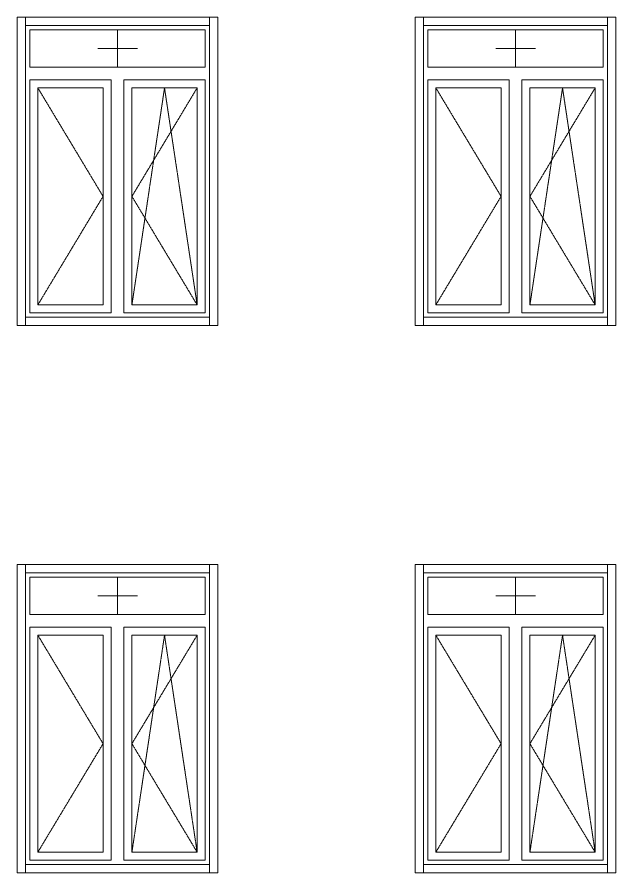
# Model space of a CAD drawing. Header units: millimetres. Extents: x -515342 to 330399, y -224905 to 507333.
# Drawn here: x 229964 to 233574, y -43619 to -38459 of the extents above; entities that cross this region are included whole.
import ezdxf

# ---------------------------------------------------------------- set-up
doc = ezdxf.new("R2010")
doc.units = ezdxf.units.MM
doc.linetypes.add('ASVP_Штриховая_ш2 п1', pattern=[3, 2, -1])
doc.layers.get('0').update_dxf_attribs({"lineweight": 0})
for name, color, linetype, lineweight in [('Витраж', 7, 'Continuous', 0), ('Окна', 7, 'Continuous', 0), ('Окна открывание', 7, 'Continuous', 0)]:
    doc.layers.add(name, color=color, linetype=linetype, lineweight=lineweight)
pattern_1 = [(236.31, (7704.1, 1244.6), (-1777.996, -3556.002), [641.07, -5769.6]), (236.31, (7739.7, 1137.9), (-1777.996, -3556.002), [384.64, -6026.03]), (236.31, (7526.3, 1137.9), (-1777.996, -3556.002), [384.64, -6026.03])]

# ---------------------------------------------------------------- blocks, each defined once
blk = doc.blocks.new('Окно_ПВХ_2Створки_1Фрамуга-верх - АР_Окно_ОП_1820_h_х11700_2ст1фр-в-V142-Фасад А_-Д')
at = {"layer": 'Окна'}
h = blk.add_hatch(dxfattribs=at)
h.set_pattern_fill('FP_50', color=256, style=0, pattern_type=2)
h.set_pattern_definition(pattern_1)
h.paths.add_polyline_path([(12899.5, 7635), (12947.9, 7635), (12947.9, 8943), (12554.9, 8943), (12554.9, 7635), (12770.2, 7635)])
for p, q in [((13563.9, 9294), (12505.9, 9294)), ((12505.9, 9294), (12505.9, 9068)), ((13563.9, 9068), (13563.9, 9294)), ((13563.9, 9068), (12505.9, 9068)), ((12996.9, 8992), (12505.9, 8992)), ((12505.9, 8992), (12505.9, 7586)), ((12996.9, 7586), (12996.9, 8992)), ((13563.9, 8992), (13072.9, 8992)), ((13072.9, 7586), (13072.9, 8992)), ((13563.9, 7586), (13563.9, 8992)), ((12554.9, 8943), (12554.9, 7635)), ((12947.9, 8943), (12554.9, 8943)), ((12947.9, 8943), (12947.9, 7635)), ((13121.9, 8943), (13121.9, 7635)), ((13514.9, 8943), (13121.9, 8943)), ((13514.9, 8943), (13514.9, 7635)), ((12505.9, 7586), (12996.9, 7586)), ((12554.9, 7635), (12947.9, 7635)), ((13072.9, 7586), (13563.9, 7586)), ((13121.9, 7635), (13514.9, 7635))]:
    blk.add_line(p, q, dxfattribs=at)
at = {"layer": 'Окна открывание', "linetype": 'ASVP_Штриховая_ш2 п1'}
for p, q in [((13034.9, 9068), (13034.9, 9294)), ((13154.9, 9181), (12914.9, 9181)), ((12554.9, 8943), (12947.9, 8289)), ((13318.4, 8943), (13121.9, 7635)), ((13514.9, 8943), (13121.9, 8289)), ((13514.9, 7635), (13318.4, 8943)), ((12947.9, 8289), (12554.9, 7635)), ((13121.9, 8289), (13514.9, 7635))]:
    blk.add_line(p, q, dxfattribs=at)
blk = doc.blocks.new('Окно_ПВХ_2Створки_1Фрамуга-верх - АР_Окно_ОП_1820_h_х11700_2ст1фр-в-V143-Фасад А_-Д')
at = {"layer": 'Окна'}
h = blk.add_hatch(dxfattribs=at)
h.set_pattern_fill('FP_50', color=256, style=0, pattern_type=2)
h.set_pattern_definition(pattern_1)
h.paths.add_polyline_path([(11089.6, 7635), (11115.8, 7635), (11115.8, 8943), (10722.8, 8943), (10722.8, 7635), (10960.4, 7635)])
for p, q in [((11164.8, 9294), (10106.8, 9294)), ((10106.8, 9294), (10106.8, 9068)), ((11164.8, 9068), (11164.8, 9294)), ((11164.8, 9068), (10106.8, 9068)), ((10597.8, 8992), (10106.8, 8992)), ((10106.8, 8992), (10106.8, 7586)), ((10597.8, 7586), (10597.8, 8992)), ((11164.8, 8992), (10673.8, 8992)), ((10673.8, 7586), (10673.8, 8992)), ((11164.8, 7586), (11164.8, 8992)), ((10155.8, 8943), (10155.8, 7635)), ((10548.8, 8943), (10155.8, 8943)), ((10548.8, 8943), (10548.8, 7635)), ((10722.8, 8943), (10722.8, 7635)), ((11115.8, 8943), (10722.8, 8943)), ((11115.8, 8943), (11115.8, 7635)), ((10106.8, 7586), (10597.8, 7586)), ((10155.8, 7635), (10548.8, 7635)), ((10673.8, 7586), (11164.8, 7586)), ((10722.8, 7635), (11115.8, 7635))]:
    blk.add_line(p, q, dxfattribs=at)
at = {"layer": 'Окна открывание', "linetype": 'ASVP_Штриховая_ш2 п1'}
for p, q in [((10635.8, 9068), (10635.8, 9294)), ((10755.8, 9181), (10515.8, 9181)), ((10155.8, 8943), (10548.8, 8289)), ((10919.3, 8943), (10722.8, 7635)), ((11115.8, 8943), (10722.8, 8289)), ((11115.8, 7635), (10919.3, 8943)), ((10548.8, 8289), (10155.8, 7635)), ((10722.8, 8289), (11115.8, 7635))]:
    blk.add_line(p, q, dxfattribs=at)
blk = doc.blocks.new('Окно_ПВХ_2Створки_1Фрамуга-верх - АР_Окно_ОП_1820_h_х11700_2ст1фр-в-V146-Фасад А_-Д')
at = {"layer": 'Окна'}
h = blk.add_hatch(dxfattribs=at)
h.set_pattern_fill('FP_50', color=256, style=0, pattern_type=2)
h.set_pattern_definition(pattern_1)
h.paths.add_polyline_path([(12931.8, 10935), (12947.9, 10935), (12947.9, 12243), (12554.9, 12243), (12554.9, 10935), (12899.5, 10935)])
for p, q in [((13563.9, 12594), (12505.9, 12594)), ((12505.9, 12594), (12505.9, 12368)), ((13563.9, 12368), (13563.9, 12594)), ((13563.9, 12368), (12505.9, 12368)), ((12996.9, 12292), (12505.9, 12292)), ((12505.9, 12292), (12505.9, 10886)), ((12996.9, 10886), (12996.9, 12292)), ((13563.9, 12292), (13072.9, 12292)), ((13072.9, 10886), (13072.9, 12292)), ((13563.9, 10886), (13563.9, 12292)), ((12554.9, 12243), (12554.9, 10935)), ((12947.9, 12243), (12554.9, 12243)), ((12947.9, 12243), (12947.9, 10935)), ((13121.9, 12243), (13121.9, 10935)), ((13514.9, 12243), (13121.9, 12243)), ((13514.9, 12243), (13514.9, 10935)), ((12554.9, 10935), (12947.9, 10935)), ((13121.9, 10935), (13514.9, 10935)), ((12505.9, 10886), (12996.9, 10886)), ((13072.9, 10886), (13563.9, 10886))]:
    blk.add_line(p, q, dxfattribs=at)
at = {"layer": 'Окна открывание', "linetype": 'ASVP_Штриховая_ш2 п1'}
for p, q in [((13034.9, 12368), (13034.9, 12594)), ((13154.9, 12481), (12914.9, 12481)), ((12554.9, 12243), (12947.9, 11589)), ((13318.4, 12243), (13121.9, 10935)), ((13514.9, 12243), (13121.9, 11589)), ((13514.9, 10935), (13318.4, 12243)), ((12947.9, 11589), (12554.9, 10935)), ((13121.9, 11589), (13514.9, 10935))]:
    blk.add_line(p, q, dxfattribs=at)
blk = doc.blocks.new('Окно_ПВХ_2Створки_1Фрамуга-верх - АР_Окно_ОП_1820_h_х11700_2ст1фр-в-V147-Фасад А_-Д')
at = {"layer": 'Окна'}
h = blk.add_hatch(dxfattribs=at)
h.set_pattern_fill('FP_50', color=256, style=0, pattern_type=2)
h.set_pattern_definition(pattern_1)
h.paths.add_polyline_path([(10960.4, 10935), (11115.8, 10935), (11115.8, 12243), (10722.8, 12243), (10722.8, 10935), (10831.1, 10935)])
for p, q in [((11164.8, 12594), (10106.8, 12594)), ((10106.8, 12594), (10106.8, 12368)), ((11164.8, 12368), (11164.8, 12594)), ((11164.8, 12368), (10106.8, 12368)), ((10597.8, 12292), (10106.8, 12292)), ((10106.8, 12292), (10106.8, 10886)), ((10597.8, 10886), (10597.8, 12292)), ((11164.8, 12292), (10673.8, 12292)), ((10673.8, 10886), (10673.8, 12292)), ((11164.8, 10886), (11164.8, 12292)), ((10155.8, 12243), (10155.8, 10935)), ((10548.8, 12243), (10155.8, 12243)), ((10548.8, 12243), (10548.8, 10935)), ((10722.8, 12243), (10722.8, 10935)), ((11115.8, 12243), (10722.8, 12243)), ((11115.8, 12243), (11115.8, 10935)), ((10155.8, 10935), (10548.8, 10935)), ((10722.8, 10935), (11115.8, 10935)), ((10106.8, 10886), (10597.8, 10886)), ((10673.8, 10886), (11164.8, 10886))]:
    blk.add_line(p, q, dxfattribs=at)
at = {"layer": 'Окна открывание', "linetype": 'ASVP_Штриховая_ш2 п1'}
for p, q in [((10635.8, 12368), (10635.8, 12594)), ((10755.8, 12481), (10515.8, 12481)), ((10155.8, 12243), (10548.8, 11589)), ((10919.3, 12243), (10722.8, 10935)), ((11115.8, 12243), (10722.8, 11589)), ((11115.8, 10935), (10919.3, 12243)), ((10548.8, 11589), (10155.8, 10935)), ((10722.8, 11589), (11115.8, 10935))]:
    blk.add_line(p, q, dxfattribs=at)
blk = doc.blocks.new('Прямоугольный импост - АР_Откос_Металлический_50х330 Белый Правый-9899491-Фасад А_-Д')
at = {"layer": 'Витраж'}
for p, q in [((10080.8, 2570), (10080.8, 2620)), ((10080.8, 2620), (11190.8, 2620)), ((11190.8, 2620), (11190.8, 2570)), ((10080.8, 2570), (11190.8, 2570))]:
    blk.add_line(p, q, dxfattribs=at)
blk = doc.blocks.new('Прямоугольный импост - АР_Откос_Металлический_50х330 Белый Левый-9898759-Фасад А_-Д')
at = {"layer": 'Витраж'}
for p, q in [((10080.8, 760), (10080.8, 810)), ((11190.8, 810), (10080.8, 810)), ((11190.8, 810), (11190.8, 760)), ((11190.8, 760), (10080.8, 760))]:
    blk.add_line(p, q, dxfattribs=at)
blk = doc.blocks.new('Прямоугольный импост - АР_Откос_Металлический_50х330 Белый Правый-9899492-Фасад А_-Д')
at = {"layer": 'Витраж'}
for p, q in [((11190.8, 2620), (11240.8, 2620)), ((11190.8, 2620), (11190.8, 760)), ((11240.8, 2620), (11240.8, 760)), ((11240.8, 760), (11190.8, 760))]:
    blk.add_line(p, q, dxfattribs=at)
blk = doc.blocks.new('Прямоугольный импост - АР_Откос_Металлический_50х330 Белый Левый-9898760-Фасад А_-Д')
at = {"layer": 'Витраж'}
for p, q in [((10030.8, 2620), (10080.8, 2620)), ((10030.8, 760), (10030.8, 2620)), ((10080.8, 760), (10080.8, 2620)), ((10080.8, 760), (10030.8, 760))]:
    blk.add_line(p, q, dxfattribs=at)
blk = doc.blocks.new('Прямоугольный импост - АР_Откос_Металлический_50х330 Коричневый Правый-9899922-Фасад А_-Д')
at = {"layer": 'Витраж'}
for p, q in [((12479.9, 2570), (12479.9, 2620)), ((12479.9, 2620), (13589.9, 2620)), ((13589.9, 2620), (13589.9, 2570)), ((12479.9, 2570), (13589.9, 2570))]:
    blk.add_line(p, q, dxfattribs=at)
blk = doc.blocks.new('Прямоугольный импост - АР_Откос_Металлический_50х330 Коричневый Левый-9899776-Фасад А_-Д')
at = {"layer": 'Витраж'}
for p, q in [((12479.9, 760), (12479.9, 810)), ((13589.9, 810), (12479.9, 810)), ((13589.9, 810), (13589.9, 760)), ((13589.9, 760), (12479.9, 760))]:
    blk.add_line(p, q, dxfattribs=at)
blk = doc.blocks.new('Прямоугольный импост - АР_Откос_Металлический_50х330 Коричневый Правый-9899919-Фасад А_-Д')
at = {"layer": 'Витраж'}
for p, q in [((13589.9, 2620), (13639.9, 2620)), ((13589.9, 2620), (13589.9, 760)), ((13639.9, 2620), (13639.9, 760)), ((13639.9, 760), (13589.9, 760))]:
    blk.add_line(p, q, dxfattribs=at)
blk = doc.blocks.new('Прямоугольный импост - АР_Откос_Металлический_50х330 Коричневый Левый-V152-Фасад А_-Д')
at = {"layer": 'Витраж'}
for p, q in [((12429.9, 2620), (12479.9, 2620)), ((12429.9, 760), (12429.9, 2620)), ((12479.9, 760), (12479.9, 2620)), ((12479.9, 760), (12429.9, 760))]:
    blk.add_line(p, q, dxfattribs=at)
blk = doc.blocks.new('СД_Люблино_Фасады_rvt-2-Фасад А_-Д')
at = {"layer": 'Витраж', "lineweight": 9}
for name, p in [('Прямоугольный импост - АР_Откос_Металлический_50х330 Белый Левый-9898760-Фасад А_-Д', (0, 10050)), ('Прямоугольный импост - АР_Откос_Металлический_50х330 Белый Правый-9899491-Фасад А_-Д', (0, 10050)), ('Прямоугольный импост - АР_Откос_Металлический_50х330 Белый Правый-9899492-Фасад А_-Д', (0, 10050)), ('Прямоугольный импост - АР_Откос_Металлический_50х330 Белый Левый-9898760-Фасад А_-Д', (2399.2, 10050)), ('Прямоугольный импост - АР_Откос_Металлический_50х330 Белый Правый-9899491-Фасад А_-Д', (2399.2, 10050)), ('Прямоугольный импост - АР_Откос_Металлический_50х330 Белый Правый-9899492-Фасад А_-Д', (2399.2, 10050)), ('Прямоугольный импост - АР_Откос_Металлический_50х330 Белый Левый-9898759-Фасад А_-Д', (0, 10050)), ('Прямоугольный импост - АР_Откос_Металлический_50х330 Белый Левый-9898759-Фасад А_-Д', (2399.2, 10050)), ('Прямоугольный импост - АР_Откос_Металлический_50х330 Коричневый Левый-V152-Фасад А_-Д', (-2399.2, 6750)), ('Прямоугольный импост - АР_Откос_Металлический_50х330 Коричневый Правый-9899922-Фасад А_-Д', (-2399.2, 6750)), ('Прямоугольный импост - АР_Откос_Металлический_50х330 Коричневый Правый-9899919-Фасад А_-Д', (-2399.2, 6750)), ('Прямоугольный импост - АР_Откос_Металлический_50х330 Белый Левый-9898760-Фасад А_-Д', (2399.2, 6750)), ('Прямоугольный импост - АР_Откос_Металлический_50х330 Белый Правый-9899491-Фасад А_-Д', (2399.2, 6750)), ('Прямоугольный импост - АР_Откос_Металлический_50х330 Белый Правый-9899492-Фасад А_-Д', (2399.2, 6750)), ('Прямоугольный импост - АР_Откос_Металлический_50х330 Коричневый Левый-9899776-Фасад А_-Д', (-2399.2, 6750)), ('Прямоугольный импост - АР_Откос_Металлический_50х330 Белый Левый-9898759-Фасад А_-Д', (2399.2, 6750))]:
    blk.add_blockref(name, p, dxfattribs=at)
at = {"layer": 'Окна', "lineweight": 9}
for name in ['Окно_ПВХ_2Створки_1Фрамуга-верх - АР_Окно_ОП_1820_h_х11700_2ст1фр-в-V147-Фасад А_-Д', 'Окно_ПВХ_2Створки_1Фрамуга-верх - АР_Окно_ОП_1820_h_х11700_2ст1фр-в-V146-Фасад А_-Д', 'Окно_ПВХ_2Створки_1Фрамуга-верх - АР_Окно_ОП_1820_h_х11700_2ст1фр-в-V143-Фасад А_-Д', 'Окно_ПВХ_2Створки_1Фрамуга-верх - АР_Окно_ОП_1820_h_х11700_2ст1фр-в-V142-Фасад А_-Д']:
    blk.add_blockref(name, (0, 0), dxfattribs=at)

msp = doc.modelspace()

# ---------------------------------------------------------------- block references
msp.add_blockref('СД_Люблино_Фасады_rvt-2-Фасад А_-Д', (219933.6471, -51129.182))

doc.saveas('drawing.dxf')
